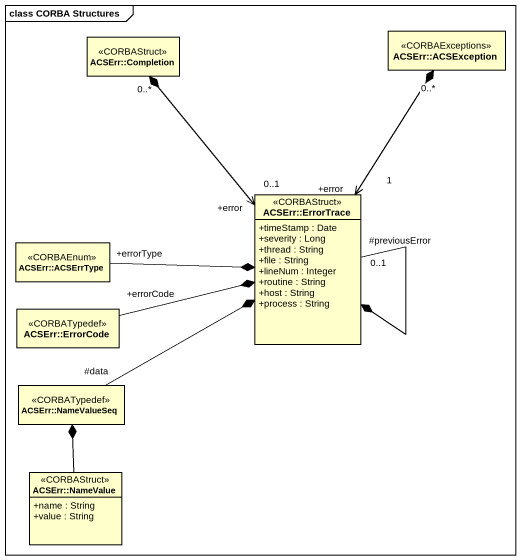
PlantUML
@startuml
mainframe class CORBA Structures
hide circle
hide empty members
skinparam classAttributeIconSize 0
class "ACSErr::Completion" as ACSErr_Completion <<CORBAStruct>> #FFFFCC
class "ACSErr::ACSException" as ACSErr_ACSException <<CORBAExceptions>> #FFFFCC
class "ACSErr::ErrorTrace" as ACSErr_ErrorTrace <<CORBAStruct>> #FFFFCC {
  +timeStamp : Date
  +severity : Long
  +thread : String
  +file : String
  +lineNum : Integer
  +routine : String
  +host : String
  +process : String
}
class "ACSErr::ACSErrType" as ACSErr_ACSErrType <<CORBAEnum>> #FFFFCC
class "ACSErr::ErrorCode" as ACSErr_ErrorCode <<CORBATypedef>> #FFFFCC
class "ACSErr::NameValueSeq" as ACSErr_NameValueSeq <<CORBATypedef>> #FFFFCC
class "ACSErr::NameValue" as ACSErr_NameValue <<CORBAStruct>> #FFFFCC {
  +name : String
  +value : String
}
ACSErr_Completion "0..*" *--> "+error\n0..1" ACSErr_ErrorTrace
ACSErr_ACSException "0..*" *--> "+error\n1" ACSErr_ErrorTrace
ACSErr_ErrorTrace *-- "#previousError\n0..1" ACSErr_ErrorTrace
ACSErr_ErrorTrace *-left- "+errorType" ACSErr_ACSErrType
ACSErr_ErrorTrace *-left- "+errorCode" ACSErr_ErrorCode
ACSErr_ErrorTrace *-left- "#data" ACSErr_NameValueSeq
ACSErr_NameValueSeq *-- ACSErr_NameValue
@enduml
